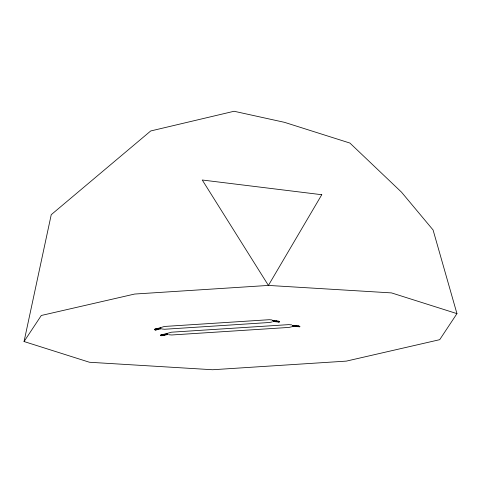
<?xml version="1.0" encoding="UTF-8"?>
<svg xmlns="http://www.w3.org/2000/svg" width="481" height="481" viewBox="0 0 481 481"><rect width="100%" height="100%" fill="white"/><g stroke="black" fill="none" stroke-linecap="round" stroke-linejoin="round"><path stroke-width="0.72" d="M161.225 335.089L167.28 333.796L166.883 334.313L168.007 334.505L161.039 335.714A2.724 0.577 -10.2 0 1 160.78 335.461L161.165 334.818L160.714 335.191A2.724 0.577 -10.2 0 0 160.846 335.395M155.147 329.683A3.048 0.655 -11.2 0 1 154.954 329.124L160.582 328.042A3.367 0.728 -11.2 0 0 160.365 328.192A3.084 0.667 -11.2 0 0 160.215 328.451L160.401 328.631A3.084 0.667 -11.2 0 0 160.925 328.733A3.367 0.728 -11.2 0 0 161.309 328.745L155.892 329.996L155.573 329.725M161.953 335.798L161.363 335.51M24.05 341.534L51.239 214.682L150.721 130.958L234.079 111.261L284.493 122.336L349.921 143.061L401.461 192.111L433.08 229.972L456.95 313.63L439.7 339.682L346.362 361.117L212.59 369.739L89.478 362.259L24.05 341.534L41.3 315.476L134.638 294.047L268.41 285.425L391.522 292.905L456.95 313.63M273.473 321.248A3.367 0.529 7.7 0 0 273.767 321.158A3.084 0.487 7.7 0 0 273.845 321.043L273.659 320.869A3.084 0.487 7.7 0 0 273.13 320.653A3.367 0.529 7.7 0 0 272.745 320.538L278.475 321.164A3.048 0.481 7.7 0 1 279.1 321.765L278.902 322.072L273.43 321.518A3.367 0.529 7.7 0 0 273.647 321.464A3.084 0.487 7.7 0 0 273.803 321.32L273.617 321.146A3.084 0.487 7.7 0 0 273.268 320.983A3.367 0.529 7.7 0 0 272.703 320.815L278.174 321.362A3.06 0.481 7.7 0 1 278.908 322.072M299.435 326.653L299.819 326.497A2.724 0.439 6.7 0 0 299.561 326.244L298.557 326.082L299.513 326.521A2.724 0.439 6.7 0 1 299.771 326.773L293.218 326.437L293.614 326.142L292.484 325.727L298.593 326.232M155.074 329.196L154.984 329.257A3.048 0.655 -11.2 0 0 155.603 329.858L155.76 329.864M161.123 334.992L160.75 335.329A2.724 0.577 -10.2 0 0 161.009 335.582L161.814 335.66M163.63 334.884L163.101 335.089L164.364 334.848L163.041 334.848L164.249 334.56M160.798 327.567L164.412 326.461L269.372 319.697L272.06 319.961M167.502 333.327L171.525 332.191L288.732 324.633L291.739 324.879M272.27 321.873L269.582 322.486L164.622 329.251L161.929 328.986M292.893 326.503L288.949 327.423L171.741 334.98L168.735 334.734M157.491 329.07L157.96 329.052L156.848 329.166L158.015 329.1L156.884 329.329L157.96 328.836L156.818 329.034L157.341 329.064M155.104 329.022L160.522 327.771A3.367 0.728 -11.2 0 0 160.233 328A3.084 0.667 -11.2 0 0 160.161 328.186L160.209 328.282M161.165 334.818L167.214 333.531L166.823 334.042M163.239 335.239L166.6 334.523M278.986 321.921L279.076 321.903A3.048 0.481 7.7 0 0 278.457 321.296L278.295 321.254M299.41 326.791L299.795 326.635A2.724 0.439 6.7 0 0 299.537 326.383L298.725 326.124M163.799 334.854L164.316 334.83M298.641 325.962L292.532 325.451L293.663 325.871M295.977 326.383L298.689 326.611M276.208 321.518L278.944 321.795M296.879 326.184C298.966 326.491 294.709 325.92 296.777 326.22M155.886 330.002A3.06 0.661 -11.2 0 1 155.159 329.293M321.765 194.715L268.41 285.425L202.26 180.008L321.765 194.715M276.094 321.146L277.218 321.326L276.094 321.146M276.076 321.284L277.176 321.603L276.076 321.284M296.194 326.31L297.432 326.485L296.194 326.31"/></g></svg>
